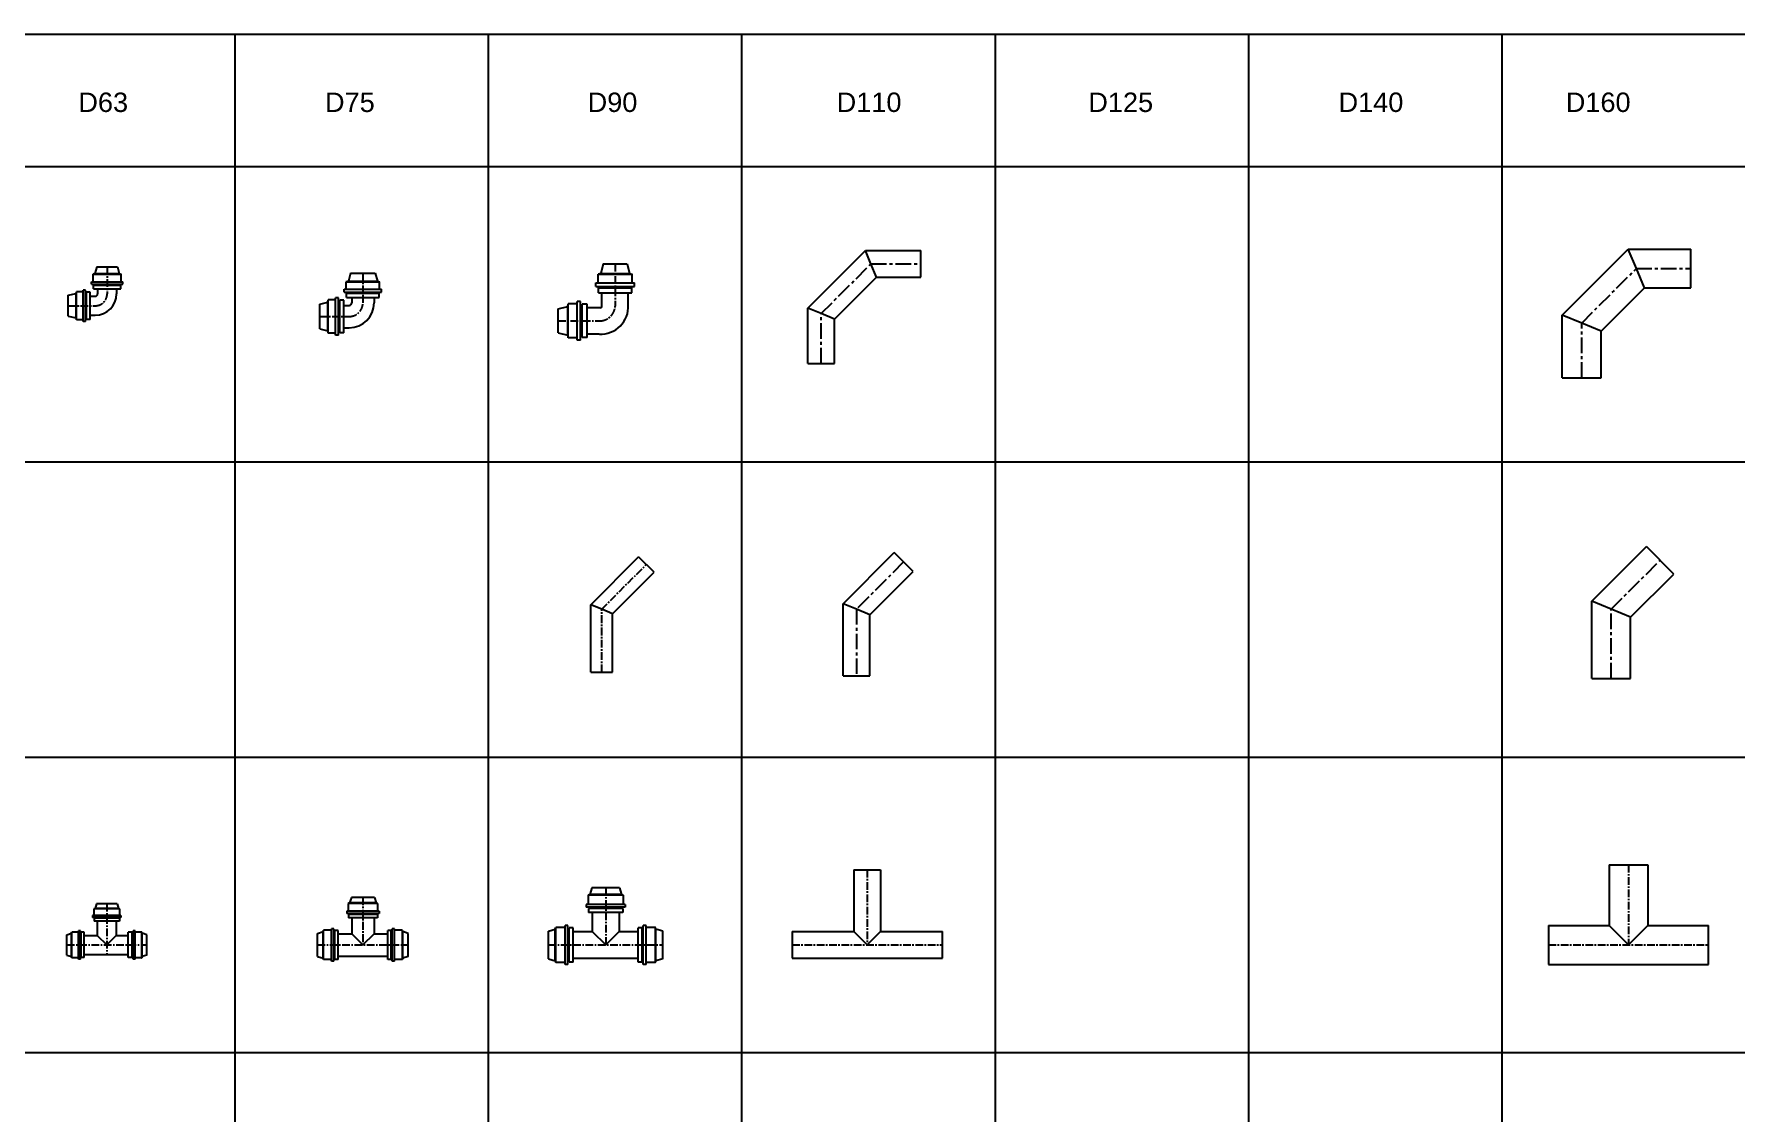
# Model space of a CAD drawing. Header units: millimetres. Extents: x 1218 to 72853, y -34712 to 16286.
# Drawn here: x 27168 to 34180, y -9919 to -5475 of the extents above; entities that cross this region are included whole.
import ezdxf

# ---------------------------------------------------------------- set-up
doc = ezdxf.new("R2010")
doc.units = ezdxf.units.MM
doc.linetypes.add('CENTER', pattern=[50.8, 31.75, -6.35, 6.35, -6.35])
doc.styles.get("Standard").update_dxf_attribs({"font": 'arial.ttf'})

# ---------------------------------------------------------------- blocks, each defined once
blk = doc.blocks.new('CO90-D63 HDPE')
at = {"linetype": 'Continuous'}
for p, q in [((-43, 160), (-50.2, 132.4)), ((-43, 160), (43, 160)), ((43, 160), (50.2, 132.4)), ((-64.6, 88.9), (-64.6, 98.8)), ((-50.2, 132.4), (-57.5, 130.6)), ((-57.5, 98.8), (-57.5, 130.6)), ((-56.6, 69.9), (-56.6, 84.5)), ((-51, 84.5), (-51, 88.9)), ((50.2, 132.4), (57.5, 130.6)), ((51, 84.5), (51, 88.9)), ((56.6, 69.9), (56.6, 84.5)), ((57.5, 98.8), (57.5, 130.6)), ((64.6, 88.9), (64.6, 98.8)), ((-160, 43), (-128.2, 50.2)), ((-160, -43), (-160, 43)), ((-128.2, 50.2), (-126.4, 57.5)), ((-98.8, 57.5), (-126.4, 57.5)), ((-88.9, 64.6), (-98.8, 64.6)), ((-84.5, 51), (-88.9, 51)), ((-69.9, 56.6), (-84.5, 56.6)), ((-69.9, -56.6), (-69.9, 56.6)), ((-69.9, 39), (-48.7, 39)), ((-56.6, 69.9), (56.6, 69.9)), ((-39, 69.9), (-39, 48.7)), ((39, 69.9), (39, 48.7)), ((-160, -43), (-128.2, -50.2)), ((-128.2, -50.2), (-126.4, -57.5)), ((-98.8, -57.5), (-126.4, -57.5)), ((-88.9, -64.6), (-98.8, -64.6)), ((-84.5, -51), (-88.9, -51)), ((-69.9, -56.6), (-84.5, -56.6)), ((-69.9, -39), (-48.7, -39))]:
    blk.add_line(p, q, dxfattribs=at)
at = {"color": 8, "linetype": 'CENTER'}
for p, q in [((0, 160), (0, 48.7)), ((-160, 0), (-48.7, 0))]:
    blk.add_line(p, q, dxfattribs=at)
at = {"color": 8, "linetype": 'Continuous'}
for p, q in [((-64.6, 98.8), (64.6, 98.8)), ((-64.6, 88.9), (64.6, 88.9)), ((-57.5, 130.6), (57.5, 130.6)), ((-56.6, 84.5), (56.6, 84.5)), ((-50.2, 132.4), (50.2, 132.4)), ((-128.2, -50.2), (-128.2, 50.2)), ((-126.4, -57.5), (-126.4, 57.5)), ((-98.8, -64.6), (-98.8, 64.6)), ((-88.9, -64.6), (-88.9, 64.6)), ((-84.5, -56.6), (-84.5, 56.6))]:
    blk.add_line(p, q, dxfattribs=at)
at = {"color": 8, "linetype": 'CENTER'}
blk.add_arc((-48.7, 48.7), 48.7, 270, 0, dxfattribs=at)
at = {"linetype": 'Continuous'}
for radius in [87.7, 9.66]:
    blk.add_arc((-48.7, 48.7), radius, 270, 0, dxfattribs=at)
at = {"linetype": 'Continuous', "flags": 1}
for p in [(0, 98.8), (-98.8, 0)]:
    blk.add_attdef('AMC', p, '', height=0.5, dxfattribs=at)
blk = doc.blocks.new('CO90-D75 HDPE')
at = {"linetype": 'Continuous'}
for p, q in [((-59.7, 145), (-68.4, 142.8)), ((-68.4, 112.6), (-68.4, 142.8)), ((-51.2, 177.9), (-59.7, 145)), ((-51.2, 177.9), (51.2, 177.9)), ((51.2, 177.9), (59.7, 145)), ((59.7, 145), (68.4, 142.8)), ((68.4, 112.6), (68.4, 142.8)), ((-100.7, 76.8), (-112.6, 76.8)), ((-76.8, 100.7), (-76.8, 112.6)), ((-67.3, 78.2), (-67.3, 95.6)), ((-67.3, 78.2), (67.3, 78.2)), ((-60.7, 95.6), (-60.7, 100.7)), ((-46, 78.2), (-46, 56.5)), ((46, 78.2), (46, 56.5)), ((60.7, 95.6), (60.7, 100.7)), ((67.3, 78.2), (67.3, 95.6)), ((76.8, 100.7), (76.8, 112.6)), ((-177.9, 51.2), (-145, 59.7)), ((-177.9, -51.2), (-177.9, 51.2)), ((-145, 59.7), (-142.8, 68.4)), ((-112.6, 68.4), (-142.8, 68.4)), ((-95.6, 60.7), (-100.7, 60.7)), ((-78.2, 67.3), (-95.6, 67.3)), ((-78.2, -67.3), (-78.2, 67.3)), ((-78.2, 46), (-56.5, 46)), ((-177.9, -51.2), (-145, -59.7)), ((-145, -59.7), (-142.8, -68.4)), ((-112.6, -68.4), (-142.8, -68.4)), ((-95.6, -60.7), (-100.7, -60.7)), ((-78.2, -67.3), (-95.6, -67.3)), ((-78.2, -46), (-56.5, -46)), ((-100.7, -76.8), (-112.6, -76.8))]:
    blk.add_line(p, q, dxfattribs=at)
at = {"color": 8, "linetype": 'Continuous'}
for p, q in [((-68.4, 142.8), (68.4, 142.8)), ((-59.7, 145), (59.7, 145)), ((-112.6, -76.8), (-112.6, 76.8)), ((-100.7, -76.8), (-100.7, 76.8)), ((-76.8, 112.6), (76.8, 112.6)), ((-76.8, 100.7), (76.8, 100.7)), ((-67.3, 95.6), (67.3, 95.6)), ((-145, -59.7), (-145, 59.7)), ((-142.8, -68.4), (-142.8, 68.4)), ((-95.6, -67.3), (-95.6, 67.3))]:
    blk.add_line(p, q, dxfattribs=at)
at = {"color": 8, "linetype": 'CENTER'}
for p, q in [((0, 177.9), (0, 56.5)), ((-177.9, 0), (-56.5, 0))]:
    blk.add_line(p, q, dxfattribs=at)
blk.add_arc((-56.5, 56.5), 56.5, 270, 0, dxfattribs=at)
at = {"linetype": 'Continuous'}
for radius in [10.6, 102.5]:
    blk.add_arc((-56.5, 56.5), radius, 270, 0, dxfattribs=at)
at = {"linetype": 'Continuous', "flags": 1}
for p in [(0, 112.6), (-112.6, 0)]:
    blk.add_attdef('AMC', p, '', height=0.5, dxfattribs=at)
blk = doc.blocks.new('CO90-D90 HDPE')
at = {"linetype": 'Continuous', "extrusion": (1.12971e-16, 2.35357e-16, -1)}
for p, q in [((-49.2, 234.8), (-59.4, 195.4)), ((-49.2, 234.8), (49.2, 234.8)), ((49.2, 234.8), (59.4, 195.4)), ((-79.9, 156.5), (79.9, 156.5)), ((-79.9, 142.3), (-79.9, 156.5)), ((-79.9, 142.3), (79.9, 142.3)), ((-59.4, 195.4), (-69.8, 192.8)), ((-69.8, 156.5), (-69.8, 192.8)), ((-60.6, 136.1), (-60.6, 142.3)), ((59.4, 195.4), (69.8, 192.8)), ((60.6, 136.1), (60.6, 142.3)), ((69.8, 156.5), (69.8, 192.8)), ((79.9, 142.3), (79.9, 156.5)), ((-156.5, -79.9), (-156.5, 79.9)), ((-142.3, 79.9), (-156.5, 79.9)), ((-142.3, -79.9), (-142.3, 79.9)), ((-68.6, 136.1), (68.6, 136.1)), ((-68.6, 115.2), (-68.6, 136.1)), ((-68.6, 115.2), (68.6, 115.2)), ((-54.4, 61.7), (-54.4, 115.2)), ((54.4, 65), (54.4, 115.2)), ((68.6, 115.2), (68.6, 136.1)), ((-234.8, 49.2), (-195.4, 59.4)), ((-234.8, -49.2), (-234.8, 49.2)), ((-195.4, 59.4), (-192.8, 69.8)), ((-156.5, 69.8), (-192.8, 69.8)), ((-136.1, 60.6), (-142.3, 60.6)), ((-136.1, -68.6), (-136.1, 68.6)), ((-115.2, 68.6), (-136.1, 68.6)), ((-115.2, -68.6), (-115.2, 68.6)), ((-61.7, 54.4), (-115.2, 54.4)), ((-59.9, 54.3), (-61.7, 54.4)), ((-54.3, 59.9), (-54.4, 61.7)), ((-234.8, -49.2), (-195.4, -59.4)), ((-195.4, -59.4), (-192.8, -69.8)), ((-156.5, -69.8), (-192.8, -69.8)), ((-136.1, -60.6), (-142.3, -60.6)), ((-115.2, -68.6), (-136.1, -68.6)), ((-65, -54.4), (-115.2, -54.4)), ((-142.3, -79.9), (-156.5, -79.9))]:
    blk.add_line(p, q, dxfattribs=at)
at = {"color": 8, "linetype": 'CENTER'}
for p, q in [((0, 234.8), (0, 60.7)), ((-234.8, 0), (-60.7, 0))]:
    blk.add_line(p, q, dxfattribs=at)
at = {"color": 8, "linetype": 'Continuous', "extrusion": (1.12971e-16, 2.35357e-16, -1)}
for p, q in [((-69.8, 192.8), (69.8, 192.8)), ((-59.4, 195.4), (59.4, 195.4)), ((-195.4, -59.4), (-195.4, 59.4)), ((-192.8, -69.8), (-192.8, 69.8))]:
    blk.add_line(p, q, dxfattribs=at)
at = {"linetype": 'Continuous'}
for radius, start, end in [(114.1, 267.27121, 2.72879), (5.26, 266.22656, 3.77344)]:
    blk.add_arc((-59.5, 59.5), radius, start, end, dxfattribs=at)
at = {"color": 8, "linetype": 'CENTER'}
blk.add_arc((-63.8, 63.8), 63.9, 272.83896, 357.16104, dxfattribs=at)
at = {"linetype": 'Continuous', "flags": 1}
for p in [(0, 156.5), (-156.5, 0)]:
    blk.add_attdef('AMC', p, '', height=0.5, dxfattribs=at)
blk = doc.blocks.new('CO90-D110 HDPE')
at = {"linetype": 'Continuous', "extrusion": (0, 1, 0)}
for p, q in [((-55, -182.2), (182.2, 55)), ((182.2, 55), (410, 55)), ((410, -55), (410, 55)), ((55, -227.8), (227.8, -55)), ((227.8, -55), (410, -55)), ((-55, -410), (-55, -182.2)), ((55, -410), (55, -227.8)), ((-55, -410), (55, -410))]:
    blk.add_line(p, q, dxfattribs=at)
at = {"color": 8, "linetype": 'Continuous', "extrusion": (0, 1, 0)}
for p, q in [((205, 0), (182.2, 55)), ((227.8, -55), (205, 0)), ((0, -205), (-55, -182.2)), ((55, -227.8), (0, -205))]:
    blk.add_line(p, q, dxfattribs=at)
at = {"color": 8, "linetype": 'CENTER', "ltscale": 2}
blk.add_lwpolyline([(0, -410), (0, -205), (205, 0), (410, 0)], dxfattribs=at)
at = {"linetype": 'Continuous', "flags": 1}
for p in [(410, 0), (0, -410)]:
    blk.add_attdef('AMC', p, '', height=0.5, dxfattribs=at)
blk = doc.blocks.new('CO90-D160 HDPE')
at = {"linetype": 'Continuous', "extrusion": (0, 1, 0)}
for p, q in [((-80, -191.9), (191.9, 80)), ((225, 0), (191.9, 80)), ((191.9, 80), (450, 80)), ((450, -80), (450, 80)), ((258.1, -80), (225, 0)), ((80, -258.1), (258.1, -80)), ((258.1, -80), (450, -80)), ((0, -225), (-80, -191.9)), ((-80, -450), (-80, -191.9)), ((80, -258.1), (0, -225)), ((80, -450), (80, -258.1)), ((-80, -450), (80, -450))]:
    blk.add_line(p, q, dxfattribs=at)
at = {"color": 8, "linetype": 'CENTER', "ltscale": 2}
blk.add_lwpolyline([(0, -450), (0, -225), (225, 0), (450, 0)], dxfattribs=at)
at = {"linetype": 'Continuous', "flags": 1}
for p in [(450, 0), (0, -450)]:
    blk.add_attdef('AMC', p, '', height=0.5, dxfattribs=at)
blk = doc.blocks.new('CO45-D160 HDPE')
at = {"linetype": 'Continuous', "extrusion": (0, 1, 0)}
for p, q in [((-80, 33.1), (145, 258.1)), ((258.1, 145), (145, 258.1)), ((80, -33.1), (258.1, 145)), ((-80, -285), (-80, 33.1)), ((80, -285), (80, -33.1)), ((-80, -285), (80, -285))]:
    blk.add_line(p, q, dxfattribs=at)
at = {"color": 8, "linetype": 'Continuous', "extrusion": (0, 1, 0)}
for p, q in [((0, 0), (-80, 33.1)), ((80, -33.1), (0, 0))]:
    blk.add_line(p, q, dxfattribs=at)
at = {"color": 8, "linetype": 'CENTER', "ltscale": 2}
blk.add_lwpolyline([(0, -285), (0, 0), (201.5, 201.5)], dxfattribs=at)
at = {"linetype": 'Continuous', "flags": 1}
for p in [(201.5, 201.5), (0, -285)]:
    blk.add_attdef('AMC', p, '', height=0.5, dxfattribs=at)
blk = doc.blocks.new('CO45-D110 HDPE')
at = {"linetype": 'Continuous', "extrusion": (0, 1, 0)}
for p, q in [((-55, 22.8), (155.6, 233.3)), ((233.3, 155.6), (155.6, 233.3)), ((55, -22.8), (233.3, 155.6)), ((-55, -275), (-55, 22.8)), ((55, -275), (55, -22.8)), ((-55, -275), (55, -275))]:
    blk.add_line(p, q, dxfattribs=at)
at = {"color": 8, "linetype": 'Continuous', "extrusion": (0, 1, 0)}
for p, q in [((0, 0), (-55, 22.8)), ((55, -22.8), (0, 0))]:
    blk.add_line(p, q, dxfattribs=at)
at = {"color": 8, "linetype": 'CENTER', "ltscale": 2}
blk.add_lwpolyline([(194.5, 194.5), (0, 0), (0, -275)], dxfattribs=at)
at = {"linetype": 'Continuous', "flags": 1}
for p in [(194.5, 194.5), (0, -275)]:
    blk.add_attdef('AMC', p, '', height=0.5, dxfattribs=at)
blk = doc.blocks.new('CO45-D90 HDPE')
at = {"linetype": 'Continuous', "extrusion": (0, 1, 0)}
for p, q in [((-45, 18.6), (152, 215.7)), ((215.7, 152), (152, 215.7)), ((45, -18.6), (215.7, 152)), ((-45, -260), (-45, 18.6)), ((45, -260), (45, -18.6)), ((-45, -260), (45, -260))]:
    blk.add_line(p, q, dxfattribs=at)
at = {"color": 8, "linetype": 'Continuous', "extrusion": (0, 1, 0)}
for p, q in [((0, 0), (-45, 18.6)), ((45, -18.6), (0, 0))]:
    blk.add_line(p, q, dxfattribs=at)
at = {"color": 8, "linetype": 'CENTER'}
blk.add_lwpolyline([(0, -260), (0, 0), (183.8, 183.8)], dxfattribs=at)
at = {"linetype": 'Continuous', "flags": 1}
for p in [(183.8, 183.8), (0, -260)]:
    blk.add_attdef('AMC', p, '', height=0.5, dxfattribs=at)
blk = doc.blocks.new('TE-D160x160 HDPE')
at = {"linetype": 'Continuous', "extrusion": (0, 1, 0)}
for p, q in [((-80, 330), (80, 330)), ((-80, 330), (-80, 80)), ((80, 330), (80, 80)), ((-330, 80), (-330, -80)), ((-330, 80), (-80, 80)), ((80, 80), (330, 80)), ((330, -80), (330, 80)), ((-330, -80), (330, -80))]:
    blk.add_line(p, q, dxfattribs=at)
at = {"color": 8, "linetype": 'CENTER'}
for p, q in [((0, 330), (0, 0)), ((-330, 0), (330, 0))]:
    blk.add_line(p, q, dxfattribs=at)
at = {"color": 8, "linetype": 'Continuous', "extrusion": (0, 1, 0)}
for p, q in [((-80, 80), (0, 0)), ((0, 0), (80, 80))]:
    blk.add_line(p, q, dxfattribs=at)
at = {"linetype": 'Continuous', "flags": 1}
for p in [(0, 330), (-330, 0), (330, 0)]:
    blk.add_attdef('AMC', p, '', height=0.5, dxfattribs=at)
blk = doc.blocks.new('TE-D110x110 HDPE')
at = {"linetype": 'Continuous', "extrusion": (0, 1, 0)}
for p, q in [((-55, 310), (55, 310)), ((-55, 310), (-55, 55)), ((55, 310), (55, 55)), ((-310, 55), (-310, -55)), ((-310, 55), (-55, 55)), ((55, 55), (310, 55)), ((310, -55), (310, 55)), ((-310, -55), (310, -55))]:
    blk.add_line(p, q, dxfattribs=at)
at = {"color": 8, "linetype": 'CENTER'}
for p, q in [((0, 310), (0, 0)), ((-310, 0), (310, 0))]:
    blk.add_line(p, q, dxfattribs=at)
at = {"color": 8, "linetype": 'Continuous', "extrusion": (0, 1, 0)}
for p, q in [((0, 0), (-55, 55)), ((55, 55), (0, 0))]:
    blk.add_line(p, q, dxfattribs=at)
at = {"linetype": 'Continuous', "flags": 1}
for p in [(0, 310), (-310, 0), (310, 0)]:
    blk.add_attdef('AMC', p, '', height=0.5, dxfattribs=at)
blk = doc.blocks.new('TE-D90x90 HDPE')
at = {"linetype": 'Continuous'}
for p, q in [((-55.7, 235.3), (-64.2, 207.6)), ((57.9, 235.3), (-55.7, 235.3)), ((57.9, 235.3), (66.4, 207.6)), ((-78.8, 166.7), (-78.8, 155.3)), ((-64.2, 207.6), (-70.8, 205.6)), ((-70.8, 205.6), (-70.8, 166.7)), ((-69.7, 150.4), (-69.7, 133.7)), ((-65.2, 155.3), (-65.2, 150.4)), ((66.4, 207.6), (73, 205.6)), ((67.4, 155.3), (67.4, 150.4)), ((71.9, 150.4), (71.9, 133.7)), ((73, 205.6), (73, 166.7)), ((81, 166.7), (81, 155.3)), ((-206.6, 65.3), (-204.5, 71.8)), ((-165.7, 71.8), (-204.5, 71.8)), ((-154.3, 79.9), (-165.7, 79.9)), ((-132.6, 70.8), (-149.3, 70.8)), ((-132.6, -70.8), (-132.6, 70.8)), ((71.9, 133.7), (-69.7, 133.7)), ((-53.9, 133.7), (-53.9, 54.9)), ((56.1, 133.7), (56.1, 55)), ((134.3, -70.9), (134.3, 70.8)), ((151, 70.8), (134.3, 70.8)), ((167.3, 79.9), (155.9, 79.9)), ((204.9, 71.8), (167.3, 71.8)), ((208.2, 65.3), (206.6, 70.5)), ((-234.3, 56.8), (-206.6, 65.3)), ((-234.3, -56.8), (-234.3, 56.8)), ((-149.3, 66.2), (-154.3, 66.2)), ((-132.6, 54.9), (-53.9, 54.9)), ((-53.9, 54.9), (1.1, 0)), ((2.2, 0), (0, 0)), ((1.1, 0), (56.1, 55)), ((56.1, 55), (134.3, 55)), ((155.9, 66.3), (151, 66.3)), ((235.9, 56.8), (208.2, 65.3)), ((235.9, -56.8), (235.9, 56.8)), ((-234.3, -56.8), (-206.6, -65.3)), ((-206.6, -65.3), (-204.5, -71.9)), ((-149.3, -66.3), (-154.3, -66.3)), ((-132.6, -55), (134.3, -55)), ((155.9, -66.3), (151, -66.3)), ((208.2, -65.3), (206.6, -70.5)), ((235.9, -56.8), (208.2, -65.3)), ((-165.7, -71.9), (-204.5, -71.9)), ((-154.3, -79.9), (-165.7, -79.9)), ((-132.6, -70.8), (-149.3, -70.8)), ((151, -70.9), (134.3, -70.9)), ((167.3, -80), (155.9, -80)), ((204.9, -71.9), (167.3, -71.9))]:
    blk.add_line(p, q, dxfattribs=at)
at = {"color": 8, "linetype": 'CENTER'}
for p, q in [((1.1, 235.3), (1.1, 0)), ((-234.3, 0), (235.9, 0))]:
    blk.add_line(p, q, dxfattribs=at)
at = {"color": 8, "linetype": 'Continuous'}
for p, q in [((81, 166.7), (-78.8, 166.7)), ((81, 155.3), (-78.8, 155.3)), ((73, 205.6), (-70.8, 205.6)), ((71.9, 150.4), (-69.7, 150.4)), ((66.4, 207.6), (-64.2, 207.6)), ((-204.5, -71.9), (-204.5, 71.8)), ((-165.7, -79.9), (-165.7, 79.9)), ((-154.3, -79.9), (-154.3, 79.9)), ((-149.3, -70.8), (-149.3, 70.8)), ((151, -70.9), (151, 70.8)), ((155.9, -80), (155.9, 79.9)), ((167.3, -80), (167.3, 79.9)), ((206.6, -70.5), (206.6, 70.5)), ((-206.6, -65.3), (-206.6, 65.3)), ((208.2, -65.3), (208.2, 65.3))]:
    blk.add_line(p, q, dxfattribs=at)
at = {"linetype": 'Continuous'}
for centre, start, end in [((205, 70.2), 9.04301, 94.71054), ((205, -70.2), 265.28946, 350.95699)]:
    blk.add_arc(centre, 1.63, start, end, dxfattribs=at)
at = {"linetype": 'Continuous', "flags": 1}
for p in [(1.1, 166.7), (-165.7, 0), (167.3, 0)]:
    blk.add_attdef('AMC', p, '', height=0.5, dxfattribs=at)
blk = doc.blocks.new('TE-D75x75 HDPE')
at = {"linetype": 'Continuous'}
for p, q in [((-53.8, 173), (-59.3, 171.3)), ((-59.3, 171.3), (-59.3, 138.9)), ((-46.8, 196.1), (-53.8, 173)), ((48.6, 196.1), (-46.8, 196.1)), ((48.6, 196.1), (55.7, 173)), ((55.7, 173), (61.1, 171.3)), ((61.1, 171.3), (61.1, 138.9)), ((-66, 138.9), (-66, 129.5)), ((-58.4, 125.3), (-58.4, 111.4)), ((60.3, 111.4), (-58.4, 111.4)), ((-54.7, 129.5), (-54.7, 125.3)), ((-45, 111.4), (-45, 45.9)), ((46.9, 111.4), (46.9, 45.9)), ((56.5, 129.5), (56.5, 125.3)), ((60.3, 125.3), (60.3, 111.4)), ((67.9, 138.9), (67.9, 129.5)), ((-186.1, 47.6), (-163, 54.7)), ((-186.1, -47.7), (-186.1, 47.6)), ((-163, 54.7), (-161.3, 60.2)), ((-128.9, 60.2), (-161.3, 60.2)), ((-119.4, 66.9), (-128.9, 66.9)), ((-115.3, 55.5), (-119.4, 55.5)), ((-101.4, 59.3), (-115.3, 59.3)), ((-101.4, -59.4), (-101.4, 59.3)), ((-101.4, 45.9), (-45, 45.9)), ((1.8, 0), (0, 0)), ((46.9, 45.9), (103.2, 46)), ((103.2, -59.4), (103.2, 59.3)), ((117.1, 59.3), (103.2, 59.3)), ((121.3, 55.6), (117.1, 55.6)), ((130.7, 66.9), (121.3, 66.9)), ((162, 60.2), (130.7, 60.2)), ((164.8, 54.7), (163.5, 59.1)), ((187.9, 47.7), (164.8, 54.7)), ((187.9, -47.7), (187.9, 47.7)), ((-186.1, -47.7), (-163, -54.8)), ((-163, -54.8), (-161.3, -60.2)), ((-128.9, -60.2), (-161.3, -60.2)), ((-119.4, -66.9), (-128.9, -66.9)), ((-115.3, -55.6), (-119.4, -55.6)), ((-101.4, -59.4), (-115.3, -59.4)), ((-101.4, -46), (103.2, -46)), ((117.1, -59.4), (103.2, -59.4)), ((121.3, -55.6), (117.1, -55.6)), ((130.7, -67), (121.3, -67)), ((162, -60.2), (130.7, -60.2)), ((164.8, -54.8), (163.5, -59.1)), ((187.9, -47.7), (164.8, -54.8))]:
    blk.add_line(p, q, dxfattribs=at)
at = {"color": 8, "linetype": 'Continuous'}
for p, q in [((61.1, 171.3), (-59.3, 171.3)), ((55.7, 173), (-53.8, 173)), ((67.9, 138.9), (-66, 138.9)), ((67.9, 129.5), (-66, 129.5)), ((60.3, 125.3), (-58.4, 125.3)), ((-163, -54.8), (-163, 54.7)), ((-161.3, -60.2), (-161.3, 60.2)), ((-128.9, -66.9), (-128.9, 66.9)), ((-119.4, -66.9), (-119.4, 66.9)), ((-115.3, -59.4), (-115.3, 59.3)), ((117.1, -59.4), (117.1, 59.3)), ((121.3, -67), (121.3, 66.9)), ((130.7, -67), (130.7, 66.9)), ((163.5, -59.1), (163.5, 59.1)), ((164.8, -54.8), (164.8, 54.7))]:
    blk.add_line(p, q, dxfattribs=at)
at = {"color": 8, "linetype": 'CENTER'}
for p, q in [((0.9, 196.1), (0.9, 0)), ((-186.1, 0), (187.9, 0))]:
    blk.add_line(p, q, dxfattribs=at)
at = {"linetype": 'Continuous'}
blk.add_lwpolyline([(-45, 45.9), (0.9, 0), (46.9, 45.9)], dxfattribs=at)
for centre, start, end in [((162.1, 58.8), 9.04301, 94.71054), ((162.1, -58.9), 265.28946, 350.95699)]:
    blk.add_arc(centre, 1.36, start, end, dxfattribs=at)
at = {"linetype": 'Continuous', "flags": 1}
for p in [(0.9, 138.9), (-128.9, 0), (130.7, 0)]:
    blk.add_attdef('AMC', p, '', height=0.5, dxfattribs=at)
blk = doc.blocks.new('TE-D63x63 HDPE')
at = {"linetype": 'Continuous'}
for p, q in [((-49, 150.2), (-53.6, 148.8)), ((-53.6, 148.8), (-53.6, 121.6)), ((-43, 169.6), (-49, 150.2)), ((41.5, 169.6), (-43, 169.6)), ((41.5, 169.6), (47.5, 150.2)), ((47.5, 150.2), (52, 148.8)), ((52, 148.8), (52, 121.6)), ((-59.2, 121.6), (-59.2, 113.6)), ((-52.8, 110.1), (-52.8, 98.4)), ((51.3, 98.4), (-52.8, 98.4)), ((-49.7, 113.6), (-49.7, 110.1)), ((-39.7, 98.4), (-39.7, 39)), ((38.2, 98.4), (38.2, 39)), ((48.1, 113.6), (48.1, 110.1)), ((51.3, 110.1), (51.3, 98.4)), ((57.7, 121.6), (57.7, 113.6)), ((-165.5, 42.3), (-146.1, 48.2)), ((-165.5, -42.3), (-165.5, 42.3)), ((-146.1, 48.2), (-144.7, 52.8)), ((-117.5, 52.8), (-144.7, 52.8)), ((-109.5, 58.4), (-117.5, 58.4)), ((-106.1, 48.9), (-109.5, 48.9)), ((-94.4, 52.1), (-106.1, 52.1)), ((-94.4, -52.1), (-94.4, 52.1)), ((-94.4, 39), (-39.7, 39)), ((0, 0), (-1.5, 0)), ((38.2, 39), (87.2, 39)), ((87.2, -52.1), (87.2, 52.1)), ((104.5, 52.1), (87.2, 52.1)), ((108, 48.9), (104.5, 48.9)), ((116, 58.5), (108, 58.5)), ((142.2, 52.8), (116, 52.8)), ((144.6, 48.2), (143.5, 51.8)), ((164, 42.3), (144.6, 48.2)), ((164, -42.3), (164, 42.3)), ((-165.5, -42.3), (-146.1, -48.2)), ((-146.1, -48.2), (-144.7, -52.8)), ((-117.5, -52.8), (-144.7, -52.8)), ((-109.5, -58.4), (-117.5, -58.4)), ((-106.1, -48.9), (-109.5, -48.9)), ((-94.4, -52.1), (-106.1, -52.1)), ((-94.4, -39), (87.2, -39)), ((104.5, -52.1), (87.2, -52.1)), ((108, -48.9), (104.5, -48.9)), ((116, -58.5), (108, -58.5)), ((142.2, -52.8), (116, -52.8)), ((144.6, -48.2), (143.5, -51.8)), ((164, -42.3), (144.6, -48.2))]:
    blk.add_line(p, q, dxfattribs=at)
at = {"color": 8, "linetype": 'Continuous'}
for p, q in [((52, 148.8), (-53.6, 148.8)), ((47.5, 150.2), (-49, 150.2)), ((57.7, 121.6), (-59.2, 121.6)), ((57.7, 113.6), (-59.2, 113.6)), ((51.3, 110.1), (-52.8, 110.1)), ((-146.1, -48.2), (-146.1, 48.2)), ((-144.7, -52.8), (-144.7, 52.8)), ((-117.5, -58.4), (-117.5, 58.4)), ((-109.5, -58.4), (-109.5, 58.4)), ((-106.1, -52.1), (-106.1, 52.1)), ((104.5, -52.1), (104.5, 52.1)), ((108, -58.5), (108, 58.5)), ((116, -58.5), (116, 58.5)), ((143.5, -51.8), (143.5, 51.8)), ((144.6, -48.2), (144.6, 48.2))]:
    blk.add_line(p, q, dxfattribs=at)
at = {"color": 8, "linetype": 'CENTER'}
for p, q in [((-0.8, 169.6), (-0.8, -39)), ((-165.5, 0), (164, 0))]:
    blk.add_line(p, q, dxfattribs=at)
at = {"linetype": 'Continuous'}
blk.add_lwpolyline([(-39.7, 39), (-0.8, 0), (38.2, 39)], dxfattribs=at)
for centre, start, end in [((142.3, 51.7), 9.04301, 94.71054), ((142.3, -51.7), 265.28946, 350.95699)]:
    blk.add_arc(centre, 1.14, start, end, dxfattribs=at)
at = {"linetype": 'Continuous', "flags": 1}
for p in [(-0.8, 121.6), (-117.5, 0), (116, 0)]:
    blk.add_attdef('AMC', p, '', height=0.5, dxfattribs=at)

msp = doc.modelspace()

# ---------------------------------------------------------------- linework, layer by layer
at = {"linetype": 'Continuous'}
for p, q in [((20687, -5474.9), (46860, -5474.9)), ((27995.4, -5474.9), (27995.4, -14643.9)), ((29039.4, -5474.9), (29039.4, -14643.9)), ((30083.5, -5474.9), (30083.5, -14643.9)), ((31127.5, -5474.9), (31127.5, -14643.9)), ((32171.6, -5474.9), (32171.6, -14643.9)), ((33215.7, -5474.9), (33215.7, -14643.9)), ((20687, -6020), (46860, -6020)), ((20687, -7236.9), (46860, -7236.9)), ((20687, -8453.8), (46860, -8453.8)), ((20687, -9670.7), (46860, -9670.7))]:
    msp.add_line(p, q, dxfattribs=at)

# ---------------------------------------------------------------- block references
at = {"color": 1}
for name, p in [('CO90-D110 HDPE', (30411.1, -6421.5)), ('CO90-D160 HDPE', (33544.3, -6440.5)), ('CO90-D63 HDPE', (27469.4, -6594.2)), ('CO90-D90 HDPE', (29562.1, -6656.6)), ('CO90-D75 HDPE', (28523.1, -6638.5)), ('CO45-D90 HDPE', (29506.8, -7844.3)), ('CO45-D110 HDPE', (30556.2, -7844.3)), ('CO45-D160 HDPE', (33665.5, -7844.3)), ('TE-D160x160 HDPE', (33737.1, -9227.3)), ('TE-D110x110 HDPE', (30601, -9227.3)), ('TE-D75x75 HDPE', (28522.3, -9227.3)), ('TE-D90x90 HDPE', (29522.2, -9227.3)), ('TE-D63x63 HDPE', (27468.7, -9227.3))]:
    msp.add_blockref(name, p, dxfattribs=at)

# ---------------------------------------------------------------- texts
at = {"color": 2, "linetype": 'Continuous', "ltscale": 500}
for s, p in [('D63', (27350.8, -5796)), ('D75', (28366.9, -5796)), ('D90', (29448.9, -5796)), ('D110', (30474.8, -5796)), ('D125', (31511.5, -5796)), ('D140', (32542.4, -5796)), ('D160', (33478.5, -5796))]:
    msp.add_text(s, height=80, rotation=360, dxfattribs=at).set_placement(p)

doc.saveas('drawing.dxf')
